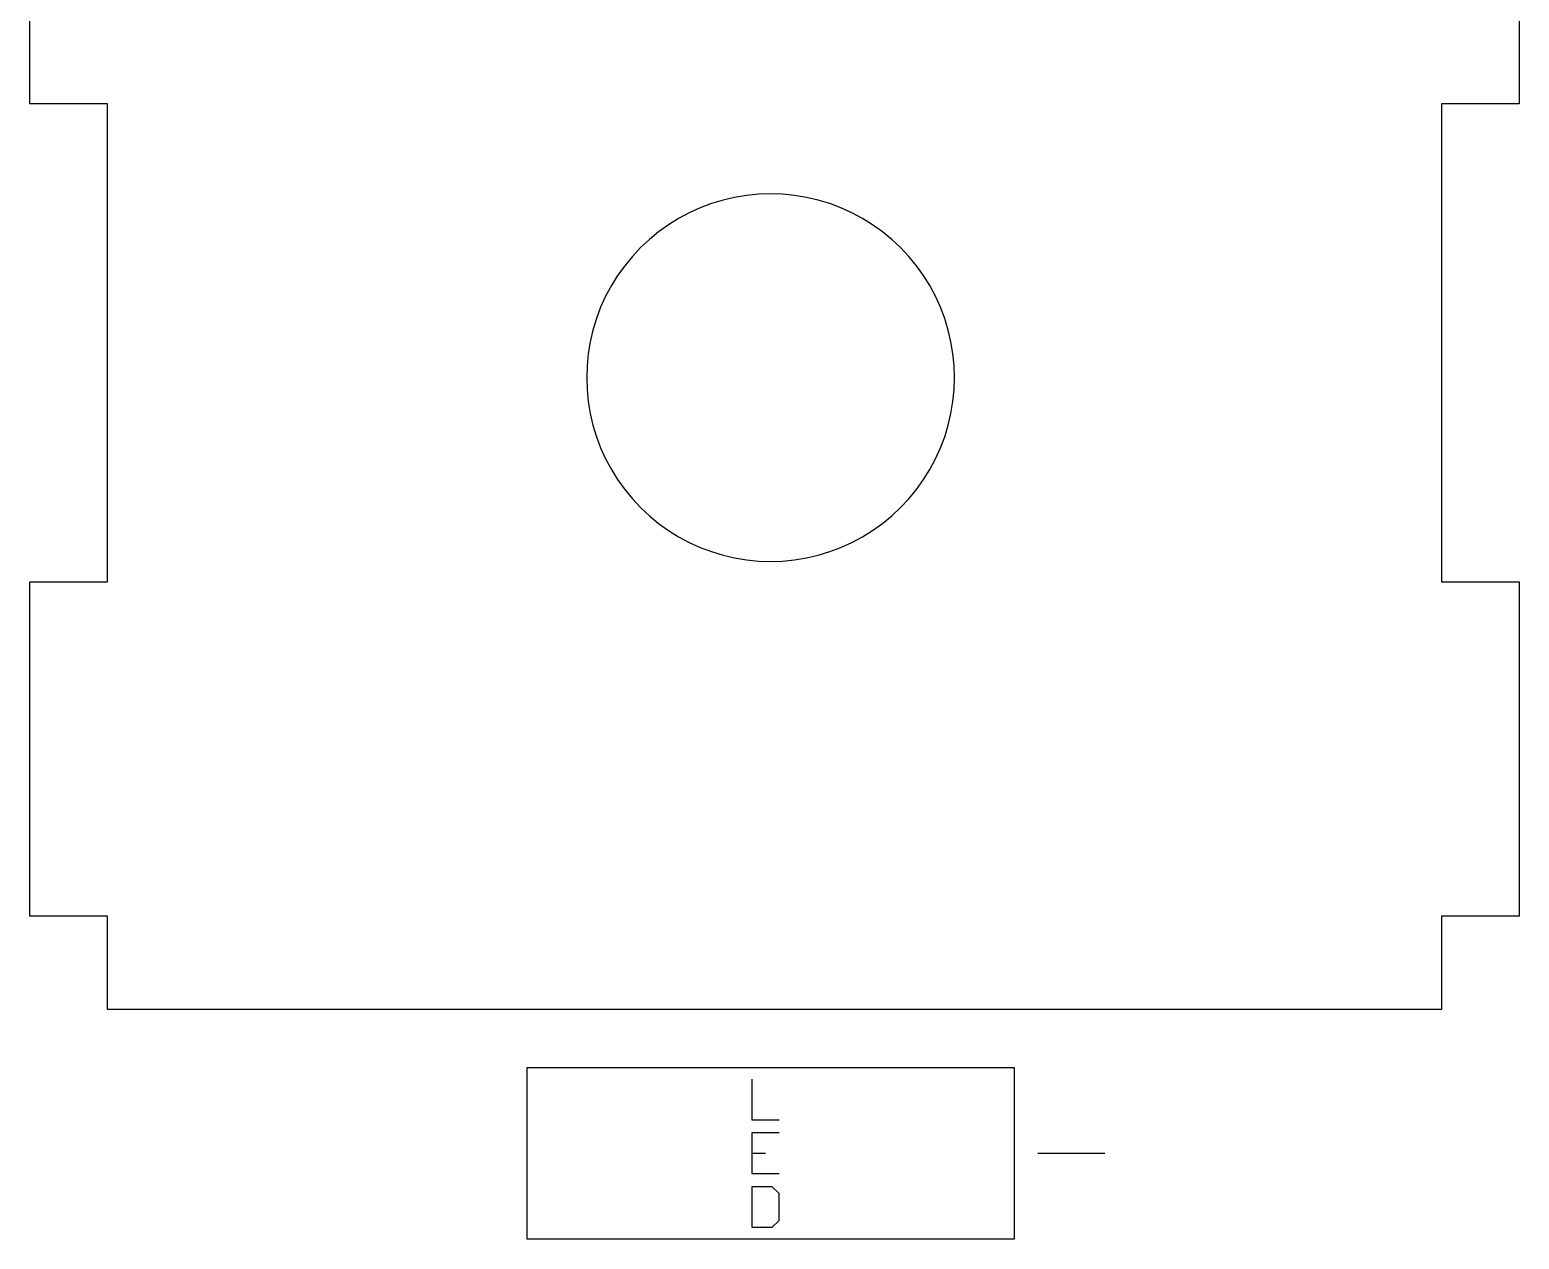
# Model space of a CAD drawing. Extents: x -174 to 183, y -92 to 46.
# Drawn here: x 98.93 to 114.53, y 15.91 to 28.57 of the extents above; entities that cross this region are included whole.
import ezdxf

# ---------------------------------------------------------------- set-up
doc = ezdxf.new("R2010")
doc.units = 0
doc.layers.get('0').update_dxf_attribs({"linetype": 'CONTINUOUS'})

msp = doc.modelspace()

# ---------------------------------------------------------------- linework, layer by layer
for p, q in [((98.93, 27.8), (98.93, 31.3)), ((114.526, 31.3), (114.526, 27.8)), ((99.743, 27.8), (98.93, 27.8)), ((99.743, 22.791), (99.743, 27.8)), ((114.526, 27.8), (113.713, 27.8)), ((113.713, 27.8), (113.713, 22.791)), ((106.436, 26.84), (106.311, 26.819)), ((106.561, 26.852), (106.436, 26.84)), ((106.687, 26.856), (106.561, 26.852)), ((106.813, 26.852), (106.687, 26.856)), ((106.938, 26.84), (106.813, 26.852)), ((107.062, 26.819), (106.938, 26.84)), ((105.95, 26.71), (105.835, 26.658)), ((106.068, 26.754), (105.95, 26.71)), ((106.189, 26.791), (106.068, 26.754)), ((106.311, 26.819), (106.189, 26.791)), ((107.185, 26.791), (107.062, 26.819)), ((107.306, 26.754), (107.185, 26.791)), ((107.424, 26.71), (107.306, 26.754)), ((107.538, 26.658), (107.424, 26.71)), ((105.617, 26.532), (105.515, 26.458)), ((105.724, 26.598), (105.617, 26.532)), ((105.835, 26.658), (105.724, 26.598)), ((107.649, 26.598), (107.538, 26.658)), ((107.756, 26.532), (107.649, 26.598)), ((107.859, 26.458), (107.756, 26.532)), ((105.418, 26.378), (105.326, 26.292)), ((105.515, 26.458), (105.418, 26.378)), ((107.956, 26.378), (107.859, 26.458)), ((108.048, 26.292), (107.956, 26.378)), ((105.326, 26.292), (105.24, 26.2)), ((108.134, 26.2), (108.048, 26.292)), ((105.16, 26.103), (105.086, 26.001)), ((105.24, 26.2), (105.16, 26.103)), ((108.214, 26.103), (108.134, 26.2)), ((108.287, 26.001), (108.214, 26.103)), ((105.02, 25.894), (104.96, 25.783)), ((105.086, 26.001), (105.02, 25.894)), ((108.354, 25.894), (108.287, 26.001)), ((108.413, 25.783), (108.354, 25.894)), ((104.96, 25.783), (104.908, 25.668)), ((108.465, 25.668), (108.413, 25.783)), ((104.908, 25.668), (104.864, 25.55)), ((108.51, 25.55), (108.465, 25.668)), ((104.827, 25.429), (104.799, 25.307)), ((104.864, 25.55), (104.827, 25.429)), ((108.546, 25.429), (108.51, 25.55)), ((108.575, 25.307), (108.546, 25.429)), ((104.799, 25.307), (104.778, 25.182)), ((108.595, 25.182), (108.575, 25.307)), ((104.778, 25.182), (104.766, 25.057)), ((108.608, 25.057), (108.595, 25.182)), ((104.766, 25.057), (104.762, 24.931)), ((108.612, 24.931), (108.608, 25.057)), ((104.762, 24.931), (104.766, 24.805)), ((104.766, 24.805), (104.778, 24.68)), ((108.595, 24.68), (108.608, 24.805)), ((108.608, 24.805), (108.612, 24.931)), ((104.778, 24.68), (104.799, 24.556)), ((108.575, 24.556), (108.595, 24.68)), ((104.799, 24.556), (104.827, 24.433)), ((108.546, 24.433), (108.575, 24.556)), ((104.827, 24.433), (104.864, 24.312)), ((108.51, 24.312), (108.546, 24.433)), ((104.864, 24.312), (104.908, 24.194)), ((104.908, 24.194), (104.96, 24.08)), ((108.413, 24.08), (108.465, 24.194)), ((108.465, 24.194), (108.51, 24.312)), ((104.96, 24.08), (105.02, 23.969)), ((108.354, 23.969), (108.413, 24.08)), ((105.02, 23.969), (105.086, 23.862)), ((105.086, 23.862), (105.16, 23.759)), ((108.214, 23.759), (108.287, 23.862)), ((108.287, 23.862), (108.354, 23.969)), ((105.16, 23.759), (105.24, 23.662)), ((108.134, 23.662), (108.214, 23.759)), ((105.24, 23.662), (105.326, 23.57)), ((105.326, 23.57), (105.418, 23.484)), ((107.956, 23.484), (108.048, 23.57)), ((108.048, 23.57), (108.134, 23.662)), ((105.418, 23.484), (105.515, 23.404)), ((105.515, 23.404), (105.617, 23.331)), ((107.756, 23.331), (107.859, 23.404)), ((107.859, 23.404), (107.956, 23.484)), ((105.617, 23.331), (105.724, 23.264)), ((105.724, 23.264), (105.835, 23.205)), ((107.538, 23.205), (107.649, 23.264)), ((107.649, 23.264), (107.756, 23.331)), ((105.835, 23.205), (105.95, 23.153)), ((105.95, 23.153), (106.068, 23.108)), ((106.068, 23.108), (106.189, 23.072)), ((107.185, 23.072), (107.306, 23.108)), ((107.306, 23.108), (107.424, 23.153)), ((107.424, 23.153), (107.538, 23.205)), ((106.189, 23.072), (106.311, 23.043)), ((106.311, 23.043), (106.436, 23.023)), ((106.436, 23.023), (106.561, 23.01)), ((106.561, 23.01), (106.687, 23.006)), ((106.687, 23.006), (106.813, 23.01)), ((106.813, 23.01), (106.938, 23.023)), ((106.938, 23.023), (107.062, 23.043)), ((107.062, 23.043), (107.185, 23.072)), ((98.93, 19.291), (98.93, 22.791)), ((98.93, 22.791), (99.743, 22.791)), ((113.713, 22.791), (114.526, 22.791)), ((114.526, 22.791), (114.526, 19.291)), ((99.743, 19.291), (98.93, 19.291)), ((99.743, 18.311), (99.743, 19.291)), ((114.526, 19.291), (113.713, 19.291)), ((113.713, 19.291), (113.713, 18.311)), ((113.713, 18.311), (99.743, 18.311)), ((104.137, 15.906), (104.137, 17.706)), ((104.137, 17.706), (109.237, 17.706)), ((109.237, 17.706), (109.237, 15.906)), ((106.492, 17.581), (106.492, 17.156)), ((106.492, 17.156), (106.776, 17.156)), ((106.776, 17.019), (106.492, 17.019)), ((106.492, 17.019), (106.492, 16.806)), ((106.492, 16.806), (106.634, 16.806)), ((106.492, 16.806), (106.492, 16.594)), ((109.487, 16.806), (110.187, 16.806)), ((106.492, 16.594), (106.776, 16.594)), ((106.492, 16.456), (106.492, 16.031)), ((106.705, 16.456), (106.492, 16.456)), ((106.776, 16.385), (106.705, 16.456)), ((106.776, 16.102), (106.776, 16.385)), ((106.705, 16.031), (106.776, 16.102)), ((106.492, 16.031), (106.705, 16.031)), ((109.237, 15.906), (104.137, 15.906))]:
    msp.add_line(p, q)

doc.saveas('drawing.dxf')
